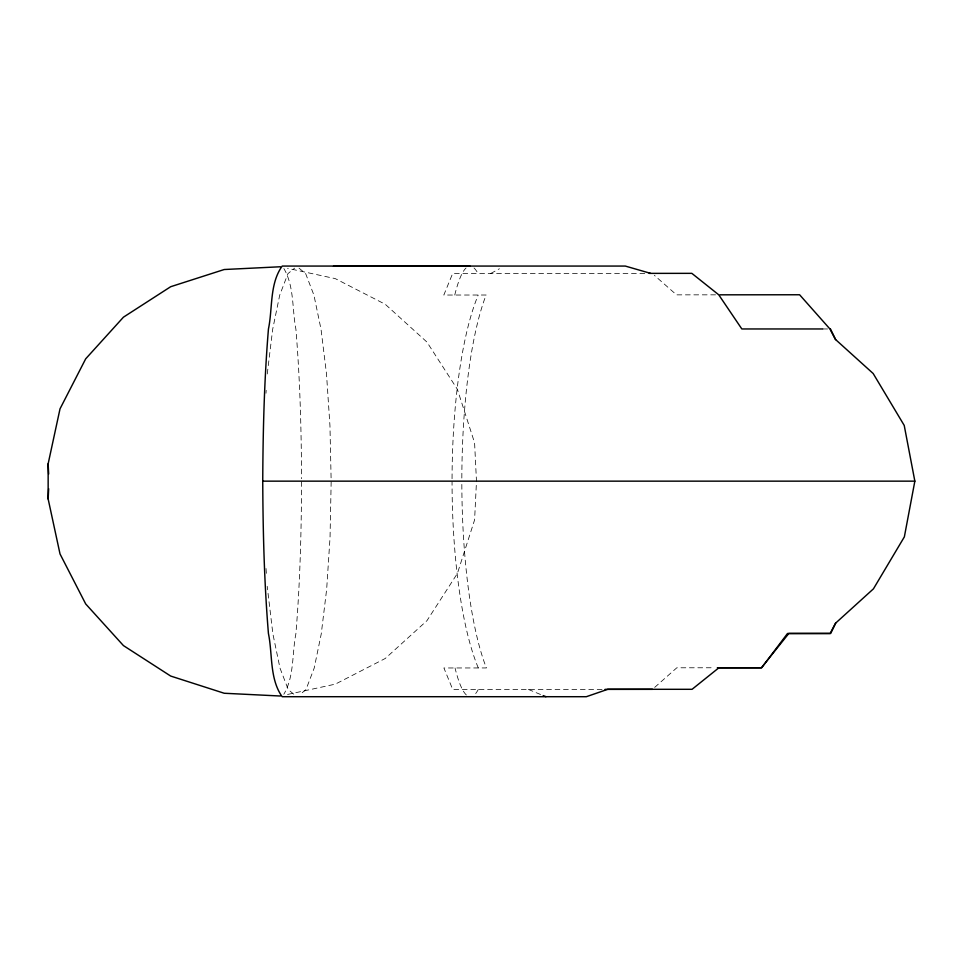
<?xml version="1.0" encoding="UTF-8"?>
<svg xmlns="http://www.w3.org/2000/svg" width="963" height="963" viewBox="0 0 963 963"><rect width="100%" height="100%" fill="white"/><g stroke="black" fill="none" stroke-linecap="round" stroke-linejoin="round"><path stroke-width="0.72" stroke-dasharray="4.82 3.61" d="M301.588 481.632C301.347 532.395 300.071 583.193 295.882 633.81C291.97 653.636 294.401 676.495 283.82 694.275M331.164 481.596L330.044 537.33L326.662 589.26L321.257 633.859L314.203 668.081L305.969 689.592L300.432 694.179M265.993 393.253L266.185 390.292M267.257 373.969L272.661 329.37L279.715 295.147L287.949 273.636L294.594 268.135M654.684 687.377L676.808 667.792L714.317 667.768M490.793 273.468L499.412 268.761M287.576 694.455L335.293 684.151L385.284 658.463L426.934 620.702L457.389 573.454L474.59 519.936L476.48 481.392L474.59 442.836L457.389 389.317L426.934 342.07L385.284 304.308L335.293 278.632L287.576 268.316M644.741 273.372L452.658 273.468L443.823 295.039L486.122 295.015A215.507 49.089 90 0 0 461.831 478.563M715.533 294.834L676.532 294.859L654.371 275.322M822.739 328.961L827.867 328.961M602.031 689.364L452.73 689.424L443.895 667.973L486.411 667.949A215.507 49.089 90 0 1 461.831 481.5M528.362 689.424L540.508 694.467M299.012 268.135L305.656 273.624L313.926 295.135L321.04 329.358L326.505 373.945L329.96 425.875L331.103 478.671M293.787 694.179L288.25 689.592L279.992 668.093L272.878 633.871L267.208 586.311M283.868 268.533C294.413 286.456 292.018 309.364 295.918 329.298C299.987 378.989 301.347 428.848 301.551 478.695M266.029 568.507L266.426 574.442M478.286 667.889A215.531 52.58 -90 0 1 452.056 481.632M452.056 478.695A215.531 52.58 -90 0 1 478.19 295.123M466.357 694.961A214.039 30.527 90 0 1 455.03 667.973M478.274 689.46A214.039 30.527 90 0 1 474.35 694.961M454.753 295.039A214.039 30.527 90 0 1 466.044 268.015M474.037 268.003A214.039 30.527 90 0 1 477.961 273.492"/><path stroke-width="1.44" d="M835.788 622.977L830.66 633.473L787.517 633.473L761.685 667.732L718.952 667.732L692.072 689.303L607.773 689.303L586.335 696.706L282.147 696.706C269.411 678.686 272.698 654.226 268.424 633.473C264.247 582.808 262.971 531.961 262.743 481.151C262.983 430.377 264.259 379.578 268.448 328.961C272.758 308.329 269.399 283.916 282.195 266.065L625.3 266.065L650.519 273.348M280.341 696.02L224.21 693.252L170.692 676.062L123.445 645.595L85.695 603.945L60.019 553.942L48.15 498.99L48.656 488.723M720.035 294.822L799.603 294.762L829.913 328.961L835.342 339.337L873.176 373.524L904.221 425.429L914.85 481.151L904.353 536.885L873.441 588.838L835.451 623.29L830.154 633.461L788.793 633.498L761.456 667.732L717.327 667.768M48.15 498.99L48.15 463.781L60.019 408.83L85.695 358.826L123.445 317.176L170.692 286.709L224.21 269.52L280.341 266.763M333.475 266.269L470.04 266.173M649.194 273.372L691.831 273.348L718.735 294.798L741.835 328.961L822.739 328.961M262.743 481.151L914.85 481.151M605.005 689.364L652.469 689.327M543.204 695.587L545.913 696.706M830.443 328.961L835.691 339.662M48.15 463.781L48.656 474.049"/></g></svg>
